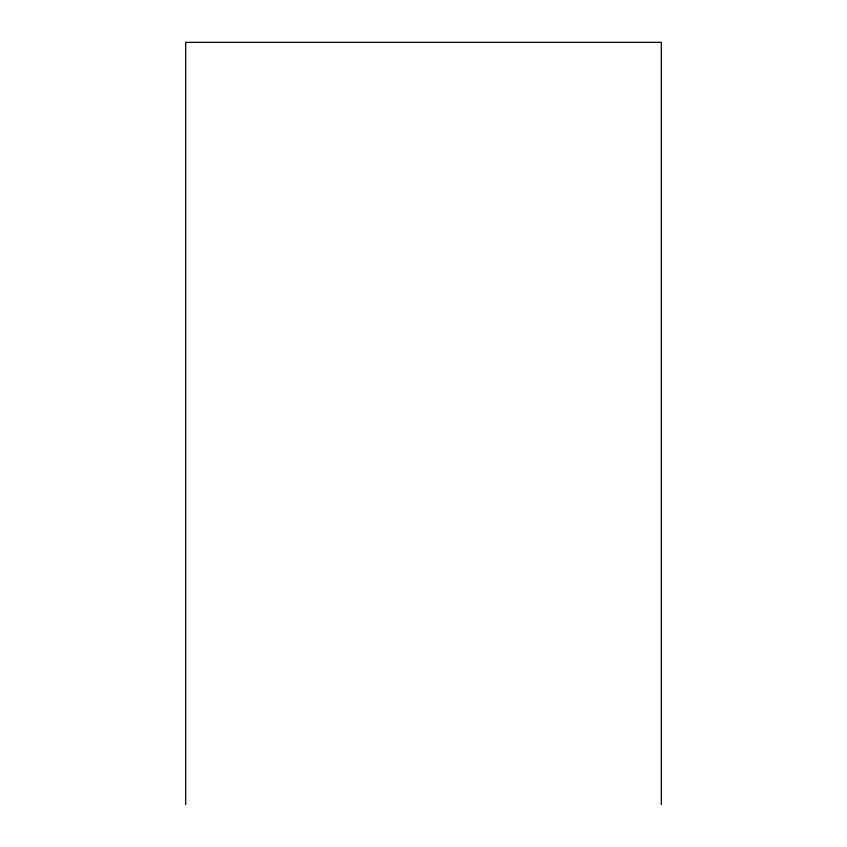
<?xml version="1.0" encoding="UTF-8"?>
<svg xmlns="http://www.w3.org/2000/svg" width="847" height="847" viewBox="0 0 847 847"><rect width="100%" height="100%" fill="white"/><g stroke="black" fill="none" stroke-linecap="round" stroke-linejoin="round"><path stroke-width="1.27" d="M661.306 804.65L661.306 42.35L185.694 42.35L185.694 804.65"/></g></svg>
